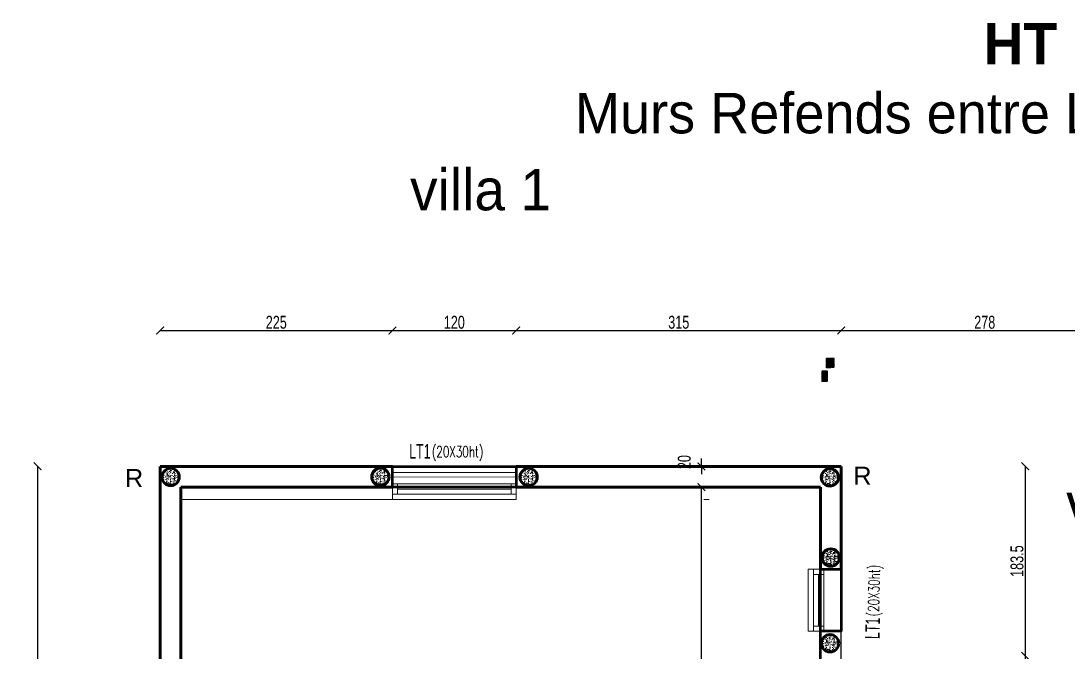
# Model space of a CAD drawing. Header units: metres. Extents: x -12536 to 12621, y -17191 to 9596.
# Drawn here: x -2956 to -1942, y 5007 to 5618 of the extents above; entities that cross this region are included whole.
import ezdxf
from ezdxf.enums import TextEntityAlignment as Align

# ---------------------------------------------------------------- set-up
doc = ezdxf.new("R2010")
doc.units = ezdxf.units.M
doc.header["$MEASUREMENT"] = 0
doc.header["$PDMODE"] = 2
doc.header["$PDSIZE"] = 0.25
for name, color, linetype, lineweight in [('B-COT', 1, 'Continuous', 18), ('B-HAC', 8, 'Continuous', 9), ('B-HACH', 8, 'Continuous', 9), ('B-TEXT-LINTEAU', 3, 'Continuous', 30), ('B-titre linteau', 7, 'Continuous', 40), ('B-TITRE POTEAUX', 7, 'Continuous', 60), ('B-VOILE-BA', 7, 'Continuous', 60)]:
    doc.layers.add(name, color=color, linetype=linetype, lineweight=lineweight)
for name, color, linetype in [('B-HATCH-RELEVE', 7, 'Continuous'), ('Calque commun', 7, 'Continuous'), ('Layer4', 7, 'Continuous')]:
    doc.layers.add(name, color=color, linetype=linetype)
doc.styles.add('Arial', font='arial.ttf', dxfattribs={"height": 0.128})
doc.styles.add('Arial Narrow', font='ARIALN.TTF', dxfattribs={"width": 0.5})
doc.styles.add('Century Gothic', font='GOTHICB.TTF', dxfattribs={"height": 0.4})
doc.styles.add('Century Gothic4', font='GOTHIC.TTF', dxfattribs={"height": 0.4})
doc.styles.add('TEXTE', font='arial.ttf', dxfattribs={"width": 0.7})
doc.styles.add('TEXTE100', font='romans.shx', dxfattribs={"width": 0.7, "height": 0.3})
doc.dimstyles.new('COT 50', dxfattribs={"dimscale": 0.05, "dimtxt": 250, "dimasz": 150, "dimexe": 1, "dimexo": 2, "dimgap": 30, "dimtad": 1, "dimdec": 1, "dimrnd": 0.5, "dimzin": 12, "dimdsep": 46, "dimtxsty": 'TEXTE', "dimblk1": 'ARCHTICK', "dimblk2": 'ARCHTICK', "dimsah": 1, "dimcen": 0, "dimdle": 1.5, "dimclrd": 1, "dimclre": 1, "dimclrt": 3, "dimadec": 0, "dimazin": 0, "dimtfac": 1, "dimtdec": 1, "dimtmove": 0, "dimatfit": 3, "dimldrblk": 'ARCHTICK', "dimfxl": 1, "dimtolj": 1, "dimtzin": 0, "dimarcsym": 0})

# ---------------------------------------------------------------- blocks, each defined once
blk = doc.blocks.new('@PRES_1_$$_1-14')
at = {"layer": 'Calque commun', "color": 5, "linetype": 'Continuous', "lineweight": 5}
for p, q in [((0, 0.32), (0.6, 0.32)), ((0.6, 0.15), (0, 0.15)), ((0.05, 0.05), (0.05, 0.15)), ((0.55, 0.15), (0.55, 0.05)), ((0.6, 0.05), (0, 0.05)), ((0, 0), (0.6, 0)), ((0.05, 0.1), (0.55, 0.1))]:
    blk.add_line(p, q, dxfattribs=at)
blk = doc.blocks.new('@PRES_1_$$_1-15')
at = {"layer": 'Calque commun', "color": 0, "linetype": 'ByBlock', "lineweight": -2}
blk.add_line((0, 0), (0, 0.32), dxfattribs=at)
blk = doc.blocks.new('@PRES_1_$$_1-16')
at = {"layer": 'Calque commun', "color": 0, "linetype": 'ByBlock', "lineweight": -2}
blk.add_line((0, 0), (0, 0.32), dxfattribs=at)
blk = doc.blocks.new('INTER_2D_COMB6')
at = {"layer": 'Layer4', "color": 0, "linetype": 'ByBlock', "lineweight": -2}
blk.add_blockref('@PRES_1_$$_1-14', (0, 0), dxfattribs=at)
at = {"layer": 'Layer4', "color": 7, "linetype": 'Continuous', "lineweight": 5}
blk.add_blockref('@PRES_1_$$_1-15', (0, 0), dxfattribs=at)
at = {"layer": 'Layer4', "color": 7, "linetype": 'Continuous', "lineweight": 5, "extrusion": (0, 0, -1), "xscale": -1, "yscale": -1, "zscale": -1, "rotation": 180}
blk.add_blockref('@PRES_1_$$_1-16', (-0.6, 0), dxfattribs=at)
blk = doc.blocks.new('@PRES_1_$$_1-7')
at = {"layer": 'Calque commun', "color": 5, "linetype": 'Continuous', "lineweight": 5}
for p, q in [((0, 0.32), (1.2, 0.32)), ((1.2, 0.15), (0, 0.15)), ((0.05, 0.05), (0.05, 0.15)), ((1.15, 0.15), (1.15, 0.05)), ((1.2, 0.05), (0, 0.05)), ((0, 0), (1.2, 0)), ((0.05, 0.1), (1.15, 0.1))]:
    blk.add_line(p, q, dxfattribs=at)
blk = doc.blocks.new('@PRES_1_$$_1-8')
at = {"layer": 'Calque commun', "color": 7, "linetype": 'Continuous', "lineweight": 5}
blk.add_line((0, 0), (0, 0.32), dxfattribs=at)
blk = doc.blocks.new('@PRES_1_$$_1-9')
at = {"layer": 'Calque commun', "color": 7, "linetype": 'Continuous', "lineweight": 5}
blk.add_line((0, 0), (0, 0.32), dxfattribs=at)
blk = doc.blocks.new('INTER_2D_COMB3')
at = {"layer": 'Layer4', "color": 0, "linetype": 'ByBlock', "lineweight": -2}
for name in ['@PRES_1_$$_1-7', '@PRES_1_$$_1-8']:
    blk.add_blockref(name, (0, 0), dxfattribs=at)
at = {"layer": 'Layer4', "color": 0, "linetype": 'ByBlock', "lineweight": -2, "extrusion": (0, 0, -1), "xscale": -1, "yscale": -1, "zscale": -1, "rotation": 180}
blk.add_blockref('@PRES_1_$$_1-9', (-1.2, 0), dxfattribs=at)
blk = doc.blocks.new('_ArchTick')
at = {"color": 0, "linetype": 'ByBlock', "const_width": 0.15}
blk.add_lwpolyline([(-0.5, -0.5), (0.5, 0.5)], dxfattribs=at)
blk = doc.blocks.new('*D969')
at = {"layer": 'B-HATCH-RELEVE', "color": 1, "linetype": 'ByBlock', "lineweight": -2, "transparency": 16777216}
for p, q in [((-2821.6, 5318.2), (-2596.5, 5318.2)), ((-2821.5, 5318.2), (-2821.5, 5318.2)), ((-2596.5, 5318.2), (-2596.5, 5318.2))]:
    blk.add_line(p, q, dxfattribs=at)
at = {"layer": 'Defpoints', "color": 0, "transparency": 16777216}
for p in [(-2596.5, 5318.2), (-2821.5, 5186.7), (-2596.5, 5186.7)]:
    blk.add_point(p, dxfattribs=at)
at = {"layer": 'B-HATCH-RELEVE', "color": 1, "lineweight": -2, "transparency": 16777216, "xscale": 7.5, "yscale": 7.5, "zscale": 7.5, "rotation": 180}
blk.add_blockref('_ArchTick', (-2821.5, 5318.2), dxfattribs=at)
at = {"layer": 'B-HATCH-RELEVE', "color": 1, "lineweight": -2, "transparency": 16777216, "xscale": 7.5, "yscale": 7.5, "zscale": 7.5}
blk.add_blockref('_ArchTick', (-2596.5, 5318.2), dxfattribs=at)
at = {"layer": 'B-HATCH-RELEVE', "color": 3, "transparency": 16777216, "insert": (-2709, 5326.1), "char_height": 12.5, "attachment_point": 5, "style": 'TEXTE'}
blk.add_mtext('\\A1;225', dxfattribs=at)
blk = doc.blocks.new('*D970')
at = {"layer": 'B-HATCH-RELEVE', "color": 1, "linetype": 'ByBlock', "lineweight": -2, "transparency": 16777216}
for p, q in [((-2596.6, 5318.2), (-2476.5, 5318.2)), ((-2596.5, 5318.2), (-2596.5, 5318.2)), ((-2476.5, 5318.2), (-2476.5, 5318.2))]:
    blk.add_line(p, q, dxfattribs=at)
at = {"layer": 'Defpoints', "color": 0, "transparency": 16777216}
for p in [(-2476.5, 5318.2), (-2596.5, 5186.7), (-2476.5, 5186.7)]:
    blk.add_point(p, dxfattribs=at)
at = {"layer": 'B-HATCH-RELEVE', "color": 1, "lineweight": -2, "transparency": 16777216, "xscale": 7.5, "yscale": 7.5, "zscale": 7.5, "rotation": 180}
blk.add_blockref('_ArchTick', (-2596.5, 5318.2), dxfattribs=at)
at = {"layer": 'B-HATCH-RELEVE', "color": 1, "lineweight": -2, "transparency": 16777216, "xscale": 7.5, "yscale": 7.5, "zscale": 7.5}
blk.add_blockref('_ArchTick', (-2476.5, 5318.2), dxfattribs=at)
at = {"layer": 'B-HATCH-RELEVE', "color": 3, "transparency": 16777216, "insert": (-2536.5, 5326.1), "char_height": 12.5, "attachment_point": 5, "style": 'TEXTE'}
blk.add_mtext('\\A1;120', dxfattribs=at)
blk = doc.blocks.new('*D971')
at = {"layer": 'B-HATCH-RELEVE', "color": 1, "linetype": 'ByBlock', "lineweight": -2, "transparency": 16777216}
for p, q in [((-2476.6, 5318.2), (-2161.5, 5318.2)), ((-2476.5, 5318.2), (-2476.5, 5318.2)), ((-2161.5, 5318.2), (-2161.5, 5318.2))]:
    blk.add_line(p, q, dxfattribs=at)
at = {"layer": 'Defpoints', "color": 0, "transparency": 16777216}
for p in [(-2161.5, 5318.2), (-2476.5, 5186.7), (-2161.5, 5186.7)]:
    blk.add_point(p, dxfattribs=at)
at = {"layer": 'B-HATCH-RELEVE', "color": 1, "lineweight": -2, "transparency": 16777216, "xscale": 7.5, "yscale": 7.5, "zscale": 7.5, "rotation": 180}
blk.add_blockref('_ArchTick', (-2476.5, 5318.2), dxfattribs=at)
at = {"layer": 'B-HATCH-RELEVE', "color": 1, "lineweight": -2, "transparency": 16777216, "xscale": 7.5, "yscale": 7.5, "zscale": 7.5}
blk.add_blockref('_ArchTick', (-2161.5, 5318.2), dxfattribs=at)
at = {"layer": 'B-HATCH-RELEVE', "color": 3, "transparency": 16777216, "insert": (-2319, 5326.1), "char_height": 12.5, "attachment_point": 5, "style": 'TEXTE'}
blk.add_mtext('\\A1;315', dxfattribs=at)
blk = doc.blocks.new('*D972')
at = {"layer": 'B-HATCH-RELEVE', "color": 1, "linetype": 'ByBlock', "lineweight": -2, "transparency": 16777216}
for p, q in [((-2161.6, 5318.2), (-1883.5, 5318.2)), ((-2161.5, 5318.2), (-2161.5, 5318.2)), ((-1883.5, 5318.2), (-1883.5, 5318.2))]:
    blk.add_line(p, q, dxfattribs=at)
at = {"layer": 'Defpoints', "color": 0, "transparency": 16777216}
for p in [(-1883.5, 5318.2), (-2161.5, 5186.7), (-1883.5, 5003.1)]:
    blk.add_point(p, dxfattribs=at)
at = {"layer": 'B-HATCH-RELEVE', "color": 1, "lineweight": -2, "transparency": 16777216, "xscale": 7.5, "yscale": 7.5, "zscale": 7.5, "rotation": 180}
blk.add_blockref('_ArchTick', (-2161.5, 5318.2), dxfattribs=at)
at = {"layer": 'B-HATCH-RELEVE', "color": 1, "lineweight": -2, "transparency": 16777216, "xscale": 7.5, "yscale": 7.5, "zscale": 7.5}
blk.add_blockref('_ArchTick', (-1883.5, 5318.2), dxfattribs=at)
at = {"layer": 'B-HATCH-RELEVE', "color": 3, "transparency": 16777216, "insert": (-2022.5, 5326.1), "char_height": 12.5, "attachment_point": 5, "style": 'TEXTE'}
blk.add_mtext('\\A1;278', dxfattribs=at)
blk = doc.blocks.new('*D997')
at = {"layer": 'B-HATCH-RELEVE', "color": 1, "linetype": 'ByBlock', "lineweight": -2, "transparency": 16777216}
for p, q in [((-2297, 5166.7), (-2297.1, 5166.7)), ((-2297, 4306.6), (-2297, 5166.7)), ((-2297, 4306.7), (-2297.1, 4306.7))]:
    blk.add_line(p, q, dxfattribs=at)
at = {"layer": 'Defpoints', "color": 0, "transparency": 16777216}
for p in [(-2297, 5166.7), (-2297, 5166.7), (-2297, 4306.7)]:
    blk.add_point(p, dxfattribs=at)
at = {"layer": 'B-HATCH-RELEVE', "color": 1, "lineweight": -2, "transparency": 16777216, "xscale": 7.5, "yscale": 7.5, "zscale": 7.5}
for p, rotation in [((-2297, 5166.7), 90), ((-2297, 4306.7), 270)]:
    blk.add_blockref('_ArchTick', p, dxfattribs=dict(at, rotation=rotation))
at = {"layer": 'B-HATCH-RELEVE', "color": 3, "transparency": 16777216, "insert": (-2304.9, 4736.7), "char_height": 12.5, "attachment_point": 5, "rotation": 90, "style": 'TEXTE'}
blk.add_mtext('\\A1;860', dxfattribs=at)
blk = doc.blocks.new('*D998')
at = {"layer": 'B-HATCH-RELEVE', "color": 1, "linetype": 'ByBlock', "lineweight": -2, "transparency": 16777216}
for q in [(-2297.1, 5186.7), (-2297.1, 5186.7), (-2297, 5194.2), (-2297, 5179.2)]:
    blk.add_line((-2297, 5186.7), q, dxfattribs=at)
at = {"layer": 'Defpoints', "color": 0, "transparency": 16777216}
blk.add_point((-2297, 5186.7), dxfattribs=at)
blk.add_point((-2297, 5186.7), dxfattribs=at)
blk.add_point((-2297, 5186.7), dxfattribs=at)
at = {"layer": 'B-HATCH-RELEVE', "color": 1, "lineweight": -2, "transparency": 16777216, "xscale": 7.5, "yscale": 7.5, "zscale": 7.5}
for rotation in [90, 270]:
    blk.add_blockref('_ArchTick', (-2297, 5186.7), dxfattribs=dict(at, rotation=rotation))
at = {"layer": 'B-HATCH-RELEVE', "color": 3, "transparency": 16777216, "insert": (-2313.6, 5190.8), "char_height": 12.5, "attachment_point": 5, "rotation": 90, "style": 'TEXTE'}
blk.add_mtext('\\A1;20', dxfattribs=at)
blk = doc.blocks.new('*D999')
at = {"layer": 'B-HATCH-RELEVE', "color": 1, "linetype": 'ByBlock', "lineweight": -2, "transparency": 16777216}
for p, q in [((-1983.3, 5186.7), (-1983.3, 5186.7)), ((-1983.3, 5186.7), (-1983.3, 5003)), ((-1983.3, 5003.1), (-1983.3, 5003.1))]:
    blk.add_line(p, q, dxfattribs=at)
at = {"layer": 'Defpoints', "color": 0, "transparency": 16777216}
for p in [(-2161.5, 5186.7), (-2161.5, 5003.1), (-1983.3, 5003.1)]:
    blk.add_point(p, dxfattribs=at)
at = {"layer": 'B-HATCH-RELEVE', "color": 1, "lineweight": -2, "transparency": 16777216, "xscale": 7.5, "yscale": 7.5, "zscale": 7.5}
for p, rotation in [((-1983.3, 5186.7), 90), ((-1983.3, 5003.1), 270)]:
    blk.add_blockref('_ArchTick', p, dxfattribs=dict(at, rotation=rotation))
at = {"layer": 'B-HATCH-RELEVE', "color": 3, "transparency": 16777216, "insert": (-1991.2, 5094.9), "char_height": 12.5, "attachment_point": 5, "rotation": 90, "style": 'TEXTE'}
blk.add_mtext('\\A1;183.5', dxfattribs=at)
blk = doc.blocks.new('*D1000')
at = {"layer": 'B-HATCH-RELEVE', "color": 1, "linetype": 'ByBlock', "lineweight": -2, "transparency": 16777216}
for p, q in [((-1983.3, 5003.2), (-1983.3, 4983)), ((-1983.3, 5003.1), (-1983.3, 5003.1)), ((-1983.3, 4983.1), (-1983.4, 4983.1))]:
    blk.add_line(p, q, dxfattribs=at)
at = {"layer": 'Defpoints', "color": 0, "transparency": 16777216}
for p in [(-2161.5, 5003.1), (-1983.3, 4983.1), (-1983.3, 4983.1)]:
    blk.add_point(p, dxfattribs=at)
at = {"layer": 'B-HATCH-RELEVE', "color": 1, "lineweight": -2, "transparency": 16777216, "xscale": 7.5, "yscale": 7.5, "zscale": 7.5}
for p, rotation in [((-1983.3, 5003.1), 90), ((-1983.3, 4983.1), 270)]:
    blk.add_blockref('_ArchTick', p, dxfattribs=dict(at, rotation=rotation))
at = {"layer": 'B-HATCH-RELEVE', "color": 3, "transparency": 16777216, "insert": (-1991.2, 4993.1), "char_height": 12.5, "attachment_point": 5, "rotation": 90, "style": 'TEXTE'}
blk.add_mtext('\\A1;20', dxfattribs=at)
blk = doc.blocks.new('*D1013')
at = {"layer": 'B-HATCH-RELEVE', "color": 1, "linetype": 'ByBlock', "lineweight": -2, "transparency": 16777216}
for p, q in [((-2940.3, 5186.7), (-2940.4, 5186.7)), ((-2940.3, 5186.7), (-2940.3, 4286.6)), ((-2940.3, 4286.7), (-2940.4, 4286.7))]:
    blk.add_line(p, q, dxfattribs=at)
at = {"layer": 'Defpoints', "color": 0, "transparency": 16777216}
for p in [(-2821.5, 5186.7), (-2940.3, 4286.7), (-2821.5, 4286.7)]:
    blk.add_point(p, dxfattribs=at)
at = {"layer": 'B-HATCH-RELEVE', "color": 1, "lineweight": -2, "transparency": 16777216, "xscale": 7.5, "yscale": 7.5, "zscale": 7.5}
for p, rotation in [((-2940.3, 5186.7), 90), ((-2940.3, 4286.7), 270)]:
    blk.add_blockref('_ArchTick', p, dxfattribs=dict(at, rotation=rotation))
at = {"layer": 'B-HATCH-RELEVE', "color": 3, "transparency": 16777216, "insert": (-2948.2, 4736.7), "char_height": 12.5, "attachment_point": 5, "rotation": 90, "style": 'TEXTE'}
blk.add_mtext('\\A1;900', dxfattribs=at)

msp = doc.modelspace()

# ---------------------------------------------------------------- hatches: boundary and pattern name
at = {"layer": 'B-HAC'}
h = msp.add_hatch(dxfattribs=at)
h.set_pattern_fill('ANSI32', color=1, angle=-90)
h.set_pattern_definition([(315, (1770.22076, -10.12498), (0.265165043, 0.265165043), []), (315, (1770.22076, -10.30175), (0.265165043, 0.265165043), [])])
h.paths.add_polyline_path([(-2161.78, 4983.375), (-2162.28, 4306.875), (-2182.28, 4306.875), (-2181.78, 4983.375)])
h.paths.add_polyline_path([(-2180.216, 5279.304), (-2174.708, 5279.229), (-2174.708, 5268.886), (-2180.216, 5268.96)])
h.paths.add_polyline_path([(-2176.307, 5291.461), (-2168.474, 5291.506), (-2168.448, 5282.234), (-2176.281, 5282.189)])
at = {"layer": 'B-HACH', "ltscale": 0.225}
h = msp.add_hatch(dxfattribs=at)
h.set_pattern_fill('AR-CONC', color=256, scale=0.028, style=0)
h.set_pattern_definition([(50, (5123.1952, 16512.9067), (5.1011707, -0.4462944), [0.5334, -5.8674]), (355, (5123.195, 16512.9067), (-0.9867991, 5.349586), [0.42672, -4.69392]), (100.451, (5123.6203, 16512.8695), (4.11439, 4.9032673), [0.45332, -4.98652]), (46.1842, (5123.195, 16514.329), (7.5902131, -1.1771852), [0.8001, -8.8011]), (96.6356, (5123.828, 16514.231), (6.6473186, 6.9279156), [0.67998, -7.47978]), (351.184, (5123.195, 16514.329), (6.647329, 6.9279033), [0.64008, -7.04088]), (21, (5123.9064, 16513.9735), (4.2452166, -2.8634345), [0.5334, -5.8674]), (326, (5123.9064, 16513.9735), (1.7304568, 5.157263), [0.42672, -4.69392]), (71.4514, (5124.26, 16513.735), (5.9756617, 2.29384), [0.45332, -4.98652]), (37.5, (5123.1952, 16512.9067), (0.0864809, 2.3675411), [0, -4.637024, 0, -4.76504, 0, -4.7117]), (7.5, (5123.1952, 16512.9067), (1.87095055, 2.8050561), [0, -2.716784, 0, -4.530344, 0, -1.79578]), (327.5, (5121.6093, 16512.9067), (3.79653666, -0.16040483), [0, -1.778, 0, -5.54736, 0, -7.36092]), (317.5, (5120.898, 16512.9067), (4.1476171, 0.71194175), [0, -2.3114, 0, -3.684016, 0, -5.22732])])
h.paths.add_polyline_path([(-2802.992, 5176.443, 1), (-2819.792, 5176.443, 1)])
h = msp.add_hatch(dxfattribs=at)
h.set_pattern_fill('AR-CONC', color=256, scale=0.028, style=0)
h.set_pattern_definition([(50, (5326.5317, 16512.9907), (5.1011707, -0.4462944), [0.5334, -5.8674]), (355, (5326.5317, 16512.9907), (-0.9867991, 5.349586), [0.42672, -4.69392]), (100.451, (5326.957, 16512.9535), (4.11439, 4.9032673), [0.45332, -4.98652]), (46.1842, (5326.5317, 16514.413), (7.5902131, -1.1771852), [0.8001, -8.8011]), (96.6356, (5327.164, 16514.315), (6.6473186, 6.9279156), [0.67998, -7.47978]), (351.184, (5326.532, 16514.413), (6.647329, 6.9279033), [0.64008, -7.04088]), (21, (5327.243, 16514.0575), (4.2452166, -2.8634345), [0.5334, -5.8674]), (326, (5327.243, 16514.0575), (1.7304568, 5.157263), [0.42672, -4.69392]), (71.4514, (5327.5966, 16513.819), (5.9756617, 2.29384), [0.45332, -4.98652]), (37.5, (5326.5317, 16512.9907), (0.0864809, 2.3675411), [0, -4.637024, 0, -4.76504, 0, -4.7117]), (7.5, (5326.5317, 16512.9907), (1.87095055, 2.8050561), [0, -2.716784, 0, -4.530344, 0, -1.79578]), (327.5, (5324.9457, 16512.9907), (3.79653666, -0.16040483), [0, -1.778, 0, -5.54736, 0, -7.36092]), (317.5, (5324.2345, 16512.9907), (4.1476171, 0.71194175), [0, -2.3114, 0, -3.684016, 0, -5.22732])])
h.paths.add_polyline_path([(-2599.656, 5176.527, 1), (-2616.456, 5176.527, 1)])
h = msp.add_hatch(dxfattribs=at)
h.set_pattern_fill('AR-CONC', color=256, scale=0.028, style=0)
h.set_pattern_definition([(50, (5470.0302, 16512.816), (5.1011707, -0.4462944), [0.5334, -5.8674]), (355, (5470.03, 16512.816), (-0.9867991, 5.349586), [0.42672, -4.69392]), (100.451, (5470.4553, 16512.779), (4.11439, 4.9032673), [0.45332, -4.98652]), (46.1842, (5470.03, 16514.2384), (7.5902131, -1.1771852), [0.8001, -8.8011]), (96.6356, (5470.663, 16514.14), (6.6473186, 6.9279156), [0.67998, -7.47978]), (351.184, (5470.03, 16514.2384), (6.647329, 6.9279033), [0.64008, -7.04088]), (21, (5470.7414, 16513.883), (4.2452166, -2.8634345), [0.5334, -5.8674]), (326, (5470.7414, 16513.883), (1.7304568, 5.157263), [0.42672, -4.69392]), (71.4514, (5471.095, 16513.644), (5.9756617, 2.29384), [0.45332, -4.98652]), (37.5, (5470.0302, 16512.816), (0.0864809, 2.3675411), [0, -4.637024, 0, -4.76504, 0, -4.7117]), (7.5, (5470.0302, 16512.816), (1.87095055, 2.8050561), [0, -2.716784, 0, -4.530344, 0, -1.79578]), (327.5, (5468.4442, 16512.816), (3.79653666, -0.16040483), [0, -1.778, 0, -5.54736, 0, -7.36092]), (317.5, (5467.733, 16512.816), (4.1476171, 0.71194175), [0, -2.3114, 0, -3.684016, 0, -5.22732])])
h.paths.add_polyline_path([(-2456.157, 5176.353, 1), (-2472.957, 5176.353, 1)])
h = msp.add_hatch(dxfattribs=at)
h.set_pattern_fill('AR-CONC', color=256, scale=0.028, style=0)
h.set_pattern_definition([(50, (5762.019, 16512.397), (5.1011707, -0.4462944), [0.5334, -5.8674]), (355, (5762.019, 16512.397), (-0.9867991, 5.349586), [0.42672, -4.69392]), (100.451, (5762.444, 16512.3598), (4.11439, 4.9032673), [0.45332, -4.98652]), (46.1842, (5762.019, 16513.8193), (7.5902131, -1.1771852), [0.8001, -8.8011]), (96.6356, (5762.6516, 16513.721), (6.6473186, 6.9279156), [0.67998, -7.47978]), (351.184, (5762.019, 16513.819), (6.647329, 6.9279033), [0.64008, -7.04088]), (21, (5762.7303, 16513.4637), (4.2452166, -2.8634345), [0.5334, -5.8674]), (326, (5762.7303, 16513.464), (1.7304568, 5.157263), [0.42672, -4.69392]), (71.4514, (5763.084, 16513.225), (5.9756617, 2.29384), [0.45332, -4.98652]), (37.5, (5762.0191, 16512.397), (0.0864809, 2.3675411), [0, -4.637024, 0, -4.76504, 0, -4.7117]), (7.5, (5762.019, 16512.397), (1.87095055, 2.8050561), [0, -2.716784, 0, -4.530344, 0, -1.79578]), (327.5, (5760.4331, 16512.397), (3.79653666, -0.16040483), [0, -1.778, 0, -5.54736, 0, -7.36092]), (317.5, (5759.722, 16512.397), (4.1476171, 0.71194175), [0, -2.3114, 0, -3.684016, 0, -5.22732])])
h.paths.add_polyline_path([(-2164.168, 5175.934, 1), (-2180.968, 5175.934, 1)])
h = msp.add_hatch(dxfattribs=at)
h.set_pattern_fill('AR-CONC', color=256, scale=0.028, style=0)
h.set_pattern_definition([(50, (5762.869, 16434.872), (5.1011707, -0.4462944), [0.5334, -5.8674]), (355, (5762.869, 16434.872), (-0.9867991, 5.349586), [0.42672, -4.69392]), (100.451, (5763.294, 16434.8347), (4.11439, 4.9032673), [0.45332, -4.98652]), (46.1842, (5762.869, 16436.294), (7.5902131, -1.1771852), [0.8001, -8.8011]), (96.6356, (5763.501, 16436.196), (6.6473186, 6.9279156), [0.67998, -7.47978]), (351.184, (5762.869, 16436.294), (6.647329, 6.9279033), [0.64008, -7.04088]), (21, (5763.58, 16435.9387), (4.2452166, -2.8634345), [0.5334, -5.8674]), (326, (5763.58, 16435.9387), (1.7304568, 5.157263), [0.42672, -4.69392]), (71.4514, (5763.934, 16435.7), (5.9756617, 2.29384), [0.45332, -4.98652]), (37.5, (5762.8688, 16434.8719), (0.0864809, 2.3675411), [0, -4.637024, 0, -4.76504, 0, -4.7117]), (7.5, (5762.8688, 16434.8719), (1.87095055, 2.8050561), [0, -2.716784, 0, -4.530344, 0, -1.79578]), (327.5, (5761.2828, 16434.8719), (3.79653666, -0.16040483), [0, -1.778, 0, -5.54736, 0, -7.36092]), (317.5, (5760.5716, 16434.872), (4.1476171, 0.71194175), [0, -2.3114, 0, -3.684016, 0, -5.22732])])
h.paths.add_polyline_path([(-2163.318, 5098.409, 1), (-2180.118, 5098.409, 1)])
h = msp.add_hatch(dxfattribs=at)
h.set_pattern_fill('AR-CONC', color=256, scale=0.028, style=0)
h.set_pattern_definition([(50, (5762.163, 16351.835), (5.1011707, -0.4462944), [0.5334, -5.8674]), (355, (5762.163, 16351.835), (-0.9867991, 5.349586), [0.42672, -4.69392]), (100.451, (5762.588, 16351.7976), (4.11439, 4.9032673), [0.45332, -4.98652]), (46.1842, (5762.163, 16353.257), (7.5902131, -1.1771852), [0.8001, -8.8011]), (96.6356, (5762.7956, 16353.159), (6.6473186, 6.9279156), [0.67998, -7.47978]), (351.184, (5762.163, 16353.257), (6.647329, 6.9279033), [0.64008, -7.04088]), (21, (5762.8743, 16352.9016), (4.2452166, -2.8634345), [0.5334, -5.8674]), (326, (5762.8743, 16352.9016), (1.7304568, 5.157263), [0.42672, -4.69392]), (71.4514, (5763.228, 16352.663), (5.9756617, 2.29384), [0.45332, -4.98652]), (37.5, (5762.1631, 16351.8348), (0.0864809, 2.3675411), [0, -4.637024, 0, -4.76504, 0, -4.7117]), (7.5, (5762.163, 16351.8348), (1.87095055, 2.8050561), [0, -2.716784, 0, -4.530344, 0, -1.79578]), (327.5, (5760.5771, 16351.8348), (3.79653666, -0.16040483), [0, -1.778, 0, -5.54736, 0, -7.36092]), (317.5, (5759.866, 16351.8348), (4.1476171, 0.71194175), [0, -2.3114, 0, -3.684016, 0, -5.22732])])
h.paths.add_polyline_path([(-2164.024, 5015.372, 1), (-2180.824, 5015.372, 1)])

# ---------------------------------------------------------------- linework, layer by layer
at = {"layer": 'B-COT', "color": 3, "lineweight": 50}
for points in [[(-2596.541, 5186.651), (-2476.541, 5186.651), (-2476.541, 5166.652), (-2596.541, 5166.652)], [(-2181.541, 5087.076), (-2161.542, 5087.076), (-2161.542, 5027.076), (-2181.541, 5027.076)]]:
    msp.add_lwpolyline(points, close=True, dxfattribs=at)
at = {"layer": 'B-VOILE-BA'}
for p, q in [((-2821.541, 5186.651), (-2596.541, 5186.651)), ((-2821.541, 5186.651), (-2821.541, 4286.651)), ((-2476.541, 5186.651), (-2161.542, 5186.651)), ((-2161.542, 5087.076), (-2161.542, 5186.651)), ((-2596.541, 5166.652), (-2801.541, 5166.652)), ((-2801.541, 5166.652), (-2801.541, 4781.596)), ((-2181.541, 5166.652), (-2476.541, 5166.652)), ((-2181.541, 5087.076), (-2181.541, 5166.652))]:
    msp.add_line(p, q, dxfattribs=at)
for centre in [(-2811.392, 5176.443), (-2608.056, 5176.527), (-2464.557, 5176.353), (-2172.568, 5175.934), (-2171.718, 5098.409), (-2172.424, 5015.372)]:
    msp.add_circle(centre, 8.4, dxfattribs=at)
at = {"layer": 'Calque commun', "color": 7, "linetype": 'Continuous', "lineweight": 20}
for p, q in [((-2801.541, 5186.651), (-2821.539, 5186.651)), ((-2801.541, 5166.652), (-2801.54, 5166.652))]:
    msp.add_line(p, q, dxfattribs=at)
at = {"layer": 'Calque commun', "color": 0, "linetype": 'ByBlock', "lineweight": -2}
for p, q in [((-2596.541, 5186.651), (-2596.541, 5166.652)), ((-2801.541, 5166.652), (-2596.541, 5166.652)), ((-2801.541, 5166.652), (-2801.541, 4306.651)), ((-2161.542, 4286.651), (-2161.542, 5027.076))]:
    msp.add_line(p, q, dxfattribs=at)
at = {"layer": 'Calque commun', "color": 12, "linetype": 'Continuous', "lineweight": 20}
for p, q in [((-2476.541, 5166.652), (-2476.541, 5186.651)), ((-2181.626, 5087.076), (-2161.542, 5087.076)), ((-2181.541, 5027.076), (-2161.542, 5027.076))]:
    msp.add_line(p, q, dxfattribs=at)
at = {"layer": 'Calque commun', "color": 7, "linetype": 'Continuous', "lineweight": 5}
for p, q in [((-2476.541, 5166.652), (-2181.541, 5166.652)), ((-2181.541, 5087.076), (-2181.541, 5166.652)), ((-2801.541, 5154.651), (-2789.539, 5154.651)), ((-2789.54, 5154.651), (-2596.541, 5154.651)), ((-2181.541, 4306.651), (-2181.541, 5027.076))]:
    msp.add_line(p, q, dxfattribs=at)
at = {"layer": 'Calque commun', "color": 9, "linetype": 'Continuous', "lineweight": 20}
msp.add_line((-2789.54, 5154.651), (-2795.54, 5154.651), dxfattribs=at)
at = {"layer": 'Calque commun', "color": 15, "linetype": 'Continuous', "lineweight": 20}
msp.add_line((-2289.543, 5154.651), (-2294.543, 5154.651), dxfattribs=at)
at = {"layer": 'Calque commun', "color": 0, "linetype": 'ByBlock', "lineweight": 50}
msp.add_line((-2181.541, 4103.113), (-2181.541, 5027.076), dxfattribs=at)
at = {"layer": 'Calque commun', "color": 7, "linetype": 'Continuous', "lineweight": 5}
msp.add_3dface([(-2476.541, 5180.74), (-2596.54, 5180.74), (-2596.541, 5176.652), (-2476.541, 5176.289)], dxfattribs=at)

# ---------------------------------------------------------------- block references
at = {"layer": 'Layer4', "color": 0, "linetype": 'ByBlock', "lineweight": -2, "extrusion": (0, 0, -1), "xscale": 100, "yscale": 100, "zscale": 100}
msp.add_blockref('INTER_2D_COMB3', (2476.541, 5154.651), dxfattribs=at)
at = {"layer": 'Layer4', "color": 0, "linetype": 'ByBlock', "lineweight": -2, "xscale": 100, "yscale": 100, "zscale": 100, "rotation": 270}
msp.add_blockref('INTER_2D_COMB6', (-2193.542, 5087.076), dxfattribs=at)

# ---------------------------------------------------------------- texts
at = {"layer": 'B-TEXT-LINTEAU', "style": 'TEXTE100', "width": 0.7}
msp.add_text('(20X30ht)', height=10.5, dxfattribs=at).set_placement((-2558.327, 5195.6, -23.81))
msp.add_text('(20X30ht)', height=10.5, rotation=88.624124, dxfattribs=at).set_placement((-2125.265, 5041.232, -23.81))
at = {"layer": 'B-titre linteau', "style": 'Arial Narrow', "width": 0.75}
msp.add_text('LT1', height=14, dxfattribs=at).set_placement((-2580.217, 5194.247, -23.81))
msp.add_text('LT1', height=14, rotation=88.624124, dxfattribs=at).set_placement((-2124.439, 5019.315, -23.81))
at = {"layer": 'B-TITRE POTEAUX', "style": 'Arial'}
for p in [(-2149.839, 5168.826, -34.014), (-2855.606, 5166.596, -34.014)]:
    msp.add_text('R', height=17.5, dxfattribs=at).set_placement(p)
at = {"layer": 'B-VOILE-BA', "style": 'Century Gothic'}
msp.add_text('HT DES ETAGES / COMBLES', height=40, dxfattribs=at).set_placement((-2023.661, 5615.777), align=Align.TOP_LEFT)
at = {"layer": 'B-VOILE-BA', "color": 1, "style": 'Century Gothic4'}
msp.add_text('Murs Refends entre Logements : Agglos à bancher', height=39.2, dxfattribs=at).set_placement((-2419.61, 5509.06))
at = {"layer": 'B-VOILE-BA', "style": 'Century Gothic4'}
for s, p in [('villa 1', (-2579.409, 5434.567)), ('villa 2', (-1943.522, 5130.386))]:
    msp.add_text(s, height=40, dxfattribs=at).set_placement(p)

# ---------------------------------------------------------------- dimensions: what is measured, and where the dimension line sits
at = {"layer": 'B-HATCH-RELEVE'}
for base, p1, p2, override, picture, middle in [((-2596.541, 5318.193), (-2821.541, 5186.651), (-2596.541, 5186.651), {"dimfxl": 0.1, "dimfxlon": 1, "dimarcsym": 2}, '*D969', (-2709.041, 5326.075)), ((-2476.541, 5318.193), (-2596.541, 5186.651), (-2476.541, 5186.651), {"dimtmove": 1, "dimfxl": 0.1, "dimfxlon": 1, "dimarcsym": 2}, '*D970', (-2536.541, 5326.075)), ((-2161.542, 5318.193), (-2476.541, 5186.651), (-2161.542, 5186.651), {"dimtmove": 1, "dimfxl": 0.1, "dimfxlon": 1, "dimarcsym": 2}, '*D971', (-2319.041, 5326.079)), ((-1883.541, 5318.193), (-2161.542, 5186.651), (-1883.541, 5003.113), {"dimtmove": 1, "dimfxl": 0.1, "dimfxlon": 1, "dimarcsym": 2}, '*D972', (-2022.542, 5326.075))]:
    dim = msp.add_linear_dim(base=base, p1=p1, p2=p2, dimstyle='COT 50', override=override, dxfattribs=at)
    dim.commit()
    dim.dimension.update_dxf_attribs({"geometry": picture, "text_midpoint": middle})
dim = msp.add_linear_dim(base=(-2297.024882764, 5186.651487686), p1=(-2297.024882764, 5186.651487686), p2=(-2297.024882764, 5186.651487686), angle=90, text='2<>', dimstyle='COT 50', override={"dimtmove": 1, "dimfxl": 0.1, "dimfxlon": 1, "dimarcsym": 2}, dxfattribs=at)
dim.commit()
dim.dimension.update_dxf_attribs({"geometry": '*D998', "text_midpoint": (-2313.589207457, 5190.75613639)})
for base, p1, p2, override, picture, middle in [((-2940.346, 4286.651), (-2821.539, 5186.651), (-2821.539, 4286.651), {"dimfxl": 0.1, "dimfxlon": 1, "dimarcsym": 2}, '*D1013', (-2948.228, 4736.651)), ((-1983.334, 5003.113), (-2161.542, 5186.651), (-2161.542, 5003.113), {"dimfxl": 0.1, "dimfxlon": 1, "dimarcsym": 2}, '*D999', (-1991.22, 5094.882)), ((-2297.025, 5166.652), (-2297.025, 4306.651), (-2297.025, 5166.652), {"dimtmove": 1, "dimfxl": 0.1, "dimfxlon": 1, "dimarcsym": 2}, '*D997', (-2304.907, 4736.651)), ((-1983.334, 4983.113), (-2161.542, 5003.113), (-1983.334, 4983.113), {"dimtmove": 1, "dimfxl": 0.1, "dimfxlon": 1, "dimarcsym": 2}, '*D1000', (-1991.216, 4993.113))]:
    dim = msp.add_linear_dim(base=base, p1=p1, p2=p2, angle=90, dimstyle='COT 50', override=override, dxfattribs=at)
    dim.commit()
    dim.dimension.update_dxf_attribs({"geometry": picture, "text_midpoint": middle})

doc.saveas('drawing.dxf')
